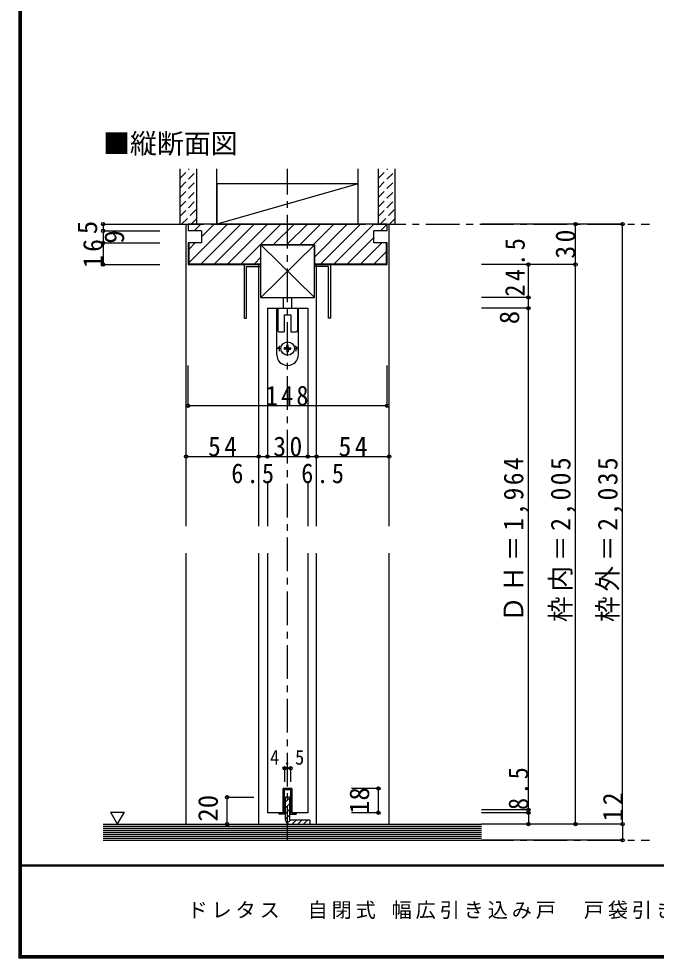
# Model space of a CAD drawing. Units: millimetres at full size, sheet at 1:5. Extents: x -973 to 977, y -718 to 696.
# Drawn here: x -973 to -500, y -701 to -2 of the extents above; entities that cross this region are included whole.
import ezdxf
from ezdxf.enums import TextEntityAlignment as Align

# ---------------------------------------------------------------- set-up
doc = ezdxf.new("R2010")
doc.units = ezdxf.units.MM
doc.header["$LTSCALE"] = 5
doc.header["$PDMODE"] = 32
doc.header["$PDSIZE"] = 2.5
doc.linetypes.add('CHAIN1', pattern=[8, 5, -1, 1, -1])
doc.linetypes.add('DASHED1', pattern=[1.8, 1.2, -0.6])
for name, color, linetype in [('0-1_通り芯', 4, 'CHAIN1'), ('0-2_柱', 3, 'Continuous'), ('0-3_仕上げ', 2, 'Continuous'), ('0-4_枠', 3, 'Continuous'), ('0-6_扉', 2, 'Continuous'), ('0-7_金物', 7, 'Continuous'), ('0-A_文字', 3, 'Continuous'), ('0-B_寸法', 7, 'Continuous'), ('0-C_ハッチ', 4, 'DASHED1'), ('F-1_枠', 6, 'Continuous'), ('F-A_文字', 7, 'Continuous')]:
    doc.layers.add(name, color=color, linetype=linetype)
doc.styles.add('ＭＳ ゴシック', font='')
doc.styles.get('ＭＳ ゴシック').set_extended_font_data('MS Gothic')

msp = doc.modelspace()

# ---------------------------------------------------------------- linework, layer by layer
at = {"layer": '0-1_通り芯'}
for p, q in [((-773.501, -613.141), (-773.501, -114.142)), ((-910.685, -155.141), (-504.501, -155.141)), ((-910.685, -613.141), (-504.501, -613.141))]:
    msp.add_line(p, q, dxfattribs=at)
at = {"layer": '0-2_柱', "color": 7}
for p, q in [((-826.001, -155.141), (-826.001, -114.142)), ((-721.001, -155.141), (-721.001, -114.142)), ((-721.001, -125.141), (-826.001, -155.141))]:
    msp.add_line(p, q, dxfattribs=at)
at = {"layer": '0-2_柱'}
for p, q in [((-826.001, -125.141), (-826.001, -155.141)), ((-721.001, -125.141), (-826.001, -125.141)), ((-721.001, -155.141), (-721.001, -125.141)), ((-826.001, -155.141), (-721.001, -155.141))]:
    msp.add_line(p, q, dxfattribs=at)
at = {"layer": '0-3_仕上げ'}
for p, q in [((-853.501, -155.141), (-853.501, -114.142)), ((-841.001, -155.141), (-841.001, -114.142)), ((-706.001, -155.141), (-706.001, -114.142)), ((-693.501, -155.141), (-693.501, -114.142)), ((-853.501, -155.141), (-841.001, -155.141)), ((-706.001, -155.141), (-693.501, -155.141)), ((-910.685, -601.141), (-629.501, -601.141)), ((-910.685, -613.141), (-629.501, -613.141))]:
    msp.add_line(p, q, dxfattribs=at)
at = {"layer": '0-3_仕上げ', "color": 7}
for p, q in [((-910.685, -602.641), (-629.501, -602.641)), ((-910.685, -604.141), (-629.501, -604.141)), ((-910.685, -605.641), (-629.501, -605.641)), ((-910.685, -607.141), (-629.501, -607.141)), ((-910.685, -608.641), (-629.501, -608.641)), ((-910.685, -610.141), (-629.501, -610.141)), ((-910.685, -611.641), (-629.501, -611.641))]:
    msp.add_line(p, q, dxfattribs=at)
at = {"layer": '0-4_枠', "color": 4}
for p, q in [((-849.001, -155.141), (-847.501, -155.141)), ((-849.001, -379.642), (-849.001, -155.141)), ((-699.501, -155.141), (-698.001, -155.141)), ((-698.001, -379.642), (-698.001, -155.141)), ((-795.001, -379.642), (-795.001, -185.141)), ((-752.001, -379.642), (-752.001, -185.141)), ((-849.001, -601.141), (-849.001, -399.642)), ((-795.001, -601.141), (-795.001, -399.642)), ((-752.001, -601.141), (-752.001, -399.642)), ((-698.001, -601.141), (-698.001, -399.642))]:
    msp.add_line(p, q, dxfattribs=at)
at = {"layer": '0-4_枠'}
for p, q in [((-699.501, -155.141), (-847.501, -155.141)), ((-847.501, -155.141), (-847.501, -160.141)), ((-837.501, -160.141), (-847.501, -160.141)), ((-837.501, -160.141), (-837.501, -169.141)), ((-699.501, -160.141), (-709.501, -160.141)), ((-709.501, -169.141), (-709.501, -160.141)), ((-699.501, -160.141), (-699.501, -155.141)), ((-793.401, -185.141), (-793.401, -170.641)), ((-793.401, -170.641), (-753.601, -170.641)), ((-753.601, -170.641), (-753.601, -185.141)), ((-700.001, -184.641), (-700.001, -169.141)), ((-847.501, -185.141), (-793.501, -185.141)), ((-847.001, -184.641), (-793.401, -184.641)), ((-753.601, -184.641), (-700.001, -184.641)), ((-753.501, -185.141), (-699.501, -185.141))]:
    msp.add_line(p, q, dxfattribs=at)
at = {"layer": '0-4_枠', "color": 7}
msp.add_line((-793.401, -170.641), (-753.601, -209.641), dxfattribs=at)
at = {"layer": '0-4_枠'}
for points in [[(-837.501, -169.141), (-847.501, -169.141), (-847.501, -185.141)], [(-847.001, -169.141), (-847.001, -174.663), (-847.001, -184.641)], [(-793.401, -185.141), (-793.401, -170.641), (-753.601, -170.641), (-753.601, -185.141)], [(-699.501, -185.141), (-699.501, -169.141), (-709.501, -169.141)]]:
    msp.add_lwpolyline(points, dxfattribs=at)
at = {"layer": '0-4_枠', "color": 7}
msp.add_lwpolyline([(-793.401, -209.641), (-753.601, -209.641), (-753.601, -170.641)], dxfattribs=at)
msp.add_lwpolyline([(-753.601, -170.641), (-793.401, -209.641), (-793.401, -170.641)], close=True, dxfattribs=at)
at = {"layer": '0-6_扉', "color": 6}
for p, q in [((-788.502, -217.641), (-758.502, -217.641)), ((-788.502, -217.641), (-788.502, -329.167)), ((-758.502, -217.641), (-758.502, -329.167)), ((-788.502, -346.246), (-788.502, -379.642)), ((-758.502, -346.246), (-758.502, -379.642)), ((-788.502, -399.642), (-788.502, -592.641)), ((-758.502, -399.642), (-758.502, -592.641)), ((-776.752, -574.641), (-776.752, -592.641)), ((-770.252, -574.641), (-776.752, -574.641)), ((-770.252, -574.641), (-770.252, -592.641)), ((-776.752, -592.641), (-788.502, -592.641)), ((-758.502, -592.641), (-770.252, -592.641))]:
    msp.add_line(p, q, dxfattribs=at)
at = {"layer": '0-7_金物'}
for p, q in [((-753.601, -170.641), (-793.402, -170.641)), ((-805.501, -225.141), (-805.501, -185.141)), ((-805.501, -185.141), (-793.401, -185.141)), ((-804.001, -225.141), (-804.001, -186.641)), ((-804.001, -186.641), (-793.401, -186.641)), ((-741.501, -185.141), (-753.601, -185.141)), ((-743.001, -186.641), (-753.601, -186.641)), ((-743.001, -225.141), (-743.001, -186.641)), ((-741.501, -225.141), (-741.501, -185.141)), ((-776.501, -217.641), (-776.501, -209.641)), ((-770.501, -209.641), (-770.501, -217.641)), ((-781.551, -252.191), (-781.551, -217.641)), ((-781.358, -217.641), (-765.558, -217.641)), ((-780.9, -217.641), (-780.9, -234.141)), ((-776.001, -222.641), (-771.001, -222.641)), ((-776.001, -222.641), (-776.001, -235.141)), ((-771.001, -222.641), (-771.001, -235.141)), ((-766.1, -217.641), (-766.1, -234.141)), ((-765.451, -252.191), (-765.451, -217.641)), ((-805.501, -225.141), (-804.001, -225.141)), ((-741.501, -225.141), (-743.001, -225.141)), ((-779.9, -235.141), (-776.001, -235.141)), ((-771.001, -235.141), (-767.1, -235.141)), ((-779.157, -245.641), (-781, -247.641)), ((-779.9, -247.641), (-781, -247.641)), ((-774.02, -247.122), (-775.95, -247.155)), ((-775.95, -247.155), (-775.95, -248.128)), ((-774.02, -248.161), (-775.95, -248.128)), ((-774.02, -247.122), (-773.987, -245.191)), ((-774.02, -248.161), (-773.987, -250.091)), ((-773.014, -245.191), (-773.987, -245.191)), ((-773.987, -250.091), (-773.014, -250.091)), ((-772.981, -247.122), (-773.014, -245.191)), ((-772.981, -248.161), (-773.014, -250.091)), ((-772.981, -247.122), (-771.05, -247.155)), ((-772.981, -248.161), (-771.05, -248.128)), ((-771.05, -248.128), (-771.05, -247.155)), ((-767.844, -245.641), (-766, -247.641)), ((-767.1, -247.641), (-766, -247.641)), ((-776.752, -592.641), (-776.752, -574.641)), ((-776.752, -574.641), (-770.252, -574.641)), ((-775.752, -593.641), (-775.752, -575.641)), ((-771.252, -575.641), (-775.752, -575.641)), ((-771.252, -575.641), (-771.252, -593.641)), ((-770.252, -574.641), (-770.252, -592.641)), ((-779.752, -592.641), (-776.752, -592.641)), ((-779.752, -593.641), (-779.752, -592.641)), ((-770.252, -592.641), (-767.252, -592.641)), ((-767.252, -592.641), (-767.252, -593.641)), ((-775.752, -593.641), (-779.752, -593.641)), ((-771.252, -593.641), (-767.252, -593.641))]:
    msp.add_line(p, q, dxfattribs=at)
at = {"layer": '0-7_金物', "color": 3}
for p, q in [((-772.002, -581.141), (-775.002, -581.141)), ((-775.002, -598.141), (-775.002, -581.141)), ((-772.002, -581.141), (-772.002, -598.141)), ((-757.002, -598.141), (-772.002, -598.141)), ((-757.002, -598.141), (-757.002, -601.141)), ((-772.002, -601.141), (-757.002, -601.141))]:
    msp.add_line(p, q, dxfattribs=at)
at = {"layer": '0-7_金物'}
msp.add_circle((-773.5, -247.641), 5, dxfattribs=at)
for centre, radius, start, end in [((-779.9, -234.141), 1, 180, 270), ((-767.1, -234.141), 1, 270, 0), ((-773.5, -247.641), 6.4, 167.82427, 198.20996), ((-773.5, -247.641), 6.4, 341.79004, 12.17573), ((-773.501, -252.191), 8.05, 180, 270), ((-773.501, -252.191), 8.05, 270, 0)]:
    msp.add_arc(centre, radius, start, end, dxfattribs=at)
at = {"layer": '0-7_金物', "color": 3}
msp.add_arc((-772.002, -598.141), 3, 180, 270, dxfattribs=at)
at = {"layer": '0-A_文字', "color": 7}
for p, q in [((-905.12, -592.328), (-895.12, -592.328)), ((-905.12, -592.328), (-900.12, -600.988)), ((-895.12, -592.328), (-900.12, -600.988))]:
    msp.add_line(p, q, dxfattribs=at)
at = {"layer": '0-B_寸法', "color": 4}
for p, q in [((-910.685, -155.141), (-910.685, -160.141)), ((-910.685, -155.141), (-868.501, -155.141)), ((-910.685, -160.141), (-868.501, -160.141)), ((-910.685, -160.141), (-910.685, -169.141)), ((-524.501, -155.141), (-629.501, -155.141)), ((-559.501, -185.141), (-559.501, -155.141)), ((-524.501, -601.141), (-524.501, -155.141)), ((-910.685, -169.141), (-868.501, -169.141)), ((-910.685, -169.141), (-910.685, -185.141)), ((-910.685, -185.141), (-868.501, -185.141)), ((-618.567, -185.141), (-629.501, -185.141)), ((-559.501, -185.141), (-629.501, -185.141)), ((-594.501, -209.641), (-594.501, -185.141)), ((-594.501, -209.641), (-629.501, -209.641)), ((-594.501, -217.641), (-594.501, -209.641)), ((-594.501, -217.641), (-629.501, -217.641)), ((-594.501, -590.641), (-594.501, -217.641)), ((-699.501, -290.141), (-699.501, -260.141)), ((-849.001, -327.93), (-795.001, -327.93)), ((-795.001, -327.93), (-788.502, -327.93)), ((-788.502, -327.93), (-758.502, -327.93)), ((-758.502, -327.93), (-752.001, -327.93)), ((-752.001, -327.93), (-698.001, -327.93)), ((-775.752, -559.641), (-775.752, -569.641)), ((-775.752, -559.641), (-771.252, -559.641)), ((-771.252, -559.641), (-771.252, -569.641)), ((-706.001, -574.641), (-726.001, -574.641)), ((-706.001, -592.641), (-706.001, -574.641)), ((-818.501, -601.141), (-818.501, -581.141)), ((-818.501, -581.141), (-798.501, -581.141)), ((-706.001, -592.641), (-726.001, -592.641)), ((-594.501, -590.641), (-629.501, -590.641)), ((-594.501, -592.641), (-629.501, -592.641)), ((-594.501, -592.641), (-594.501, -601.141)), ((-818.501, -601.141), (-798.501, -601.141)), ((-524.501, -601.141), (-629.501, -601.141)), ((-524.501, -601.141), (-524.501, -613.141)), ((-524.501, -613.141), (-629.501, -613.141))]:
    msp.add_line(p, q, dxfattribs=at)
for points in [[(-559.501, -601.141), (-559.501, -185.141), (-559.501, -155.141)], [(-699.501, -290.141), (-847.501, -290.141), (-847.501, -260.141)]]:
    msp.add_lwpolyline(points, dxfattribs=at)
at = {"layer": '0-B_寸法'}
for p in [(-910.685, -155.141), (-910.685, -160.141), (-559.501, -155.141), (-524.501, -155.141), (-910.685, -169.141), (-910.685, -185.141), (-594.501, -185.141), (-559.501, -185.141), (-594.501, -209.641), (-594.501, -217.641), (-847.501, -290.141), (-699.501, -290.141), (-849.001, -327.93), (-795.001, -327.93), (-788.502, -327.93), (-758.502, -327.93), (-752.001, -327.93), (-698.001, -327.93), (-775.752, -559.641), (-771.252, -559.641), (-706.001, -574.641), (-818.501, -581.141), (-706.001, -592.641), (-594.501, -590.641), (-594.501, -592.641), (-818.501, -601.141), (-594.501, -601.141), (-559.501, -601.141), (-524.501, -601.141), (-524.501, -613.141)]:
    msp.add_point(p, dxfattribs=at)
at = {"layer": '0-C_ハッチ'}
for p, q in [((-853.501, -120.991), (-846.652, -114.142)), ((-853.501, -128.062), (-841.001, -115.562)), ((-706.001, -120.991), (-699.152, -114.142)), ((-706.001, -128.062), (-693.501, -115.562)), ((-853.501, -135.133), (-841.001, -122.633)), ((-706.001, -135.133), (-693.501, -122.633)), ((-853.501, -142.204), (-841.001, -129.704)), ((-706.001, -142.204), (-693.501, -129.704)), ((-853.501, -149.275), (-841.001, -136.775)), ((-706.001, -149.275), (-693.501, -136.775)), ((-852.296, -155.141), (-841.001, -143.846)), ((-704.796, -155.141), (-693.501, -143.846)), ((-845.225, -155.141), (-841.001, -150.917)), ((-697.725, -155.141), (-693.501, -150.917))]:
    msp.add_line(p, q, dxfattribs=at)
at = {"layer": '0-C_ハッチ', "linetype": 'Continuous'}
for p, q in [((-847.001, -183.907), (-818.236, -155.141)), ((-843.035, -160.141), (-838.035, -155.141)), ((-837.836, -184.641), (-808.336, -155.141)), ((-837.501, -164.508), (-828.135, -155.141)), ((-827.937, -184.641), (-798.437, -155.141)), ((-818.037, -184.641), (-788.537, -155.141)), ((-793.501, -170.005), (-778.638, -155.141)), ((-784.238, -170.641), (-768.738, -155.141)), ((-774.339, -170.641), (-758.839, -155.141)), ((-764.439, -170.641), (-748.939, -155.141)), ((-754.54, -170.641), (-739.04, -155.141)), ((-753.601, -179.602), (-729.14, -155.141)), ((-719.241, -155.141), (-748.741, -184.641)), ((-709.341, -155.141), (-738.841, -184.641)), ((-704.442, -160.141), (-699.501, -155.201)), ((-709.501, -165.201), (-728.942, -184.641)), ((-847.001, -174.008), (-842.135, -169.141)), ((-808.138, -184.641), (-793.501, -170.005)), ((-719.042, -184.641), (-703.542, -169.141)), ((-798.238, -184.641), (-793.401, -179.804)), ((-709.143, -184.641), (-700.001, -175.5)), ((-775.002, -584.787), (-772.002, -581.787)), ((-775.002, -589.029), (-772.002, -586.029)), ((-775.002, -593.272), (-772.002, -590.272)), ((-775.002, -597.515), (-772.002, -594.515)), ((-773.793, -600.548), (-771.386, -598.141)), ((-770.143, -601.141), (-767.143, -598.141)), ((-765.901, -601.141), (-762.901, -598.141)), ((-761.658, -601.141), (-758.658, -598.141)), ((-757.415, -601.141), (-757.002, -600.729))]:
    msp.add_line(p, q, dxfattribs=at)
at = {"layer": 'F-1_枠'}
for p, q in [((-973.347, 695.833), (-973.347, -700.833)), ((-972.514, 695.833), (-972.514, -700.833)), ((-971.68, 695.833), (-971.68, -700.833)), ((976.653, -631.667), (-973.347, -631.667)), ((976.653, -632.5), (-973.347, -632.5)), ((976.653, -699.167), (-973.347, -699.167)), ((976.653, -700), (-973.347, -700)), ((976.653, -700.833), (-973.347, -700.833))]:
    msp.add_line(p, q, dxfattribs=at)

# ---------------------------------------------------------------- texts
at = {"layer": '0-4_枠', "color": 7, "style": 'ＭＳ ゴシック'}
msp.add_text('8', height=14.66, rotation=90, dxfattribs=at).set_placement((-597.001, -229.55), align=Align.BOTTOM_LEFT)
at = {"layer": '0-A_文字', "color": 7, "style": 'ＭＳ ゴシック'}
msp.add_text('■縦断面図', height=14.66, dxfattribs=at).set_placement((-910.685, -106.961), align=Align.BOTTOM_LEFT)
at = {"layer": '0-B_寸法', "style": 'ＭＳ ゴシック'}
for s, p in [('5', (-910.685, -162.641)), ('9', (-890.685, -169.641)), ('18', (-708.501, -593.641)), ('20', (-821.001, -599.348))]:
    msp.add_text(s, height=14.66, rotation=90, dxfattribs=at).set_placement(p, align=Align.BOTTOM_LEFT)
at = {"layer": '0-B_寸法', "char_height": 14.66, "attachment_point": 7, "rotation": 90, "style": 'ＭＳ ゴシック'}
for s, insert in [('\\T1.27;\\W0.95;30', (-559.501, -180.766)), ('\\T1.27;\\W0.95;16', (-910.685, -187.766)), ('\\T1.28;\\W0.9;24.5', (-597.001, -209.037)), ('\\T1.19;\\W0.95;ＤＨ＝1,964', (-594.501, -450.892)), ('\\T1.19;\\W0.95;枠内＝2,005', (-559.501, -450.892)), ('\\T1.19;\\W0.95;枠外＝2,035', (-524.501, -450.892)), ('\\T1.27;\\W0.9;8.5', (-594.501, -590.641)), ('\\T1.27;\\W0.95;12', (-524.501, -599.141))]:
    msp.add_mtext(s, dxfattribs=dict(at, insert=insert))
at = {"layer": '0-B_寸法', "attachment_point": 7, "style": 'ＭＳ ゴシック'}
for s, insert, char_height in [('\\T1.27;\\W0.9;148', (-789.751, -290.141), 14.66), ('\\T1.27;\\W0.95;54', (-832.626, -327.93), 14.66), ('\\T1.27;\\W0.95;30', (-784.127, -327.93), 14.66), ('\\T1.27;\\W0.95;54', (-735.626, -327.93), 14.66), ('\\T1.27;\\W0.9;6.5', (-815.375, -347.93), 14.66), ('\\T1.27;\\W0.9;6.5', (-763.388, -347.93), 14.66), ('\\T1.38;\\W0.9;4.5', (-786.502, -557.141), 11)]:
    msp.add_mtext(s, dxfattribs=dict(at, insert=insert, char_height=char_height))
at = {"layer": 'F-A_文字', "insert": (-847.938, -673.333), "char_height": 11, "attachment_point": 7, "style": 'ＭＳ ゴシック'}
msp.add_mtext('\\T1.19;ドレタス\u3000自閉式\\~幅広引き込み戸\u3000戸袋引き込み・上吊りタイプ\u3000調整枠\u3000枠外H2,035\u3000枠外W1,915', dxfattribs=at)

doc.saveas('drawing.dxf')
